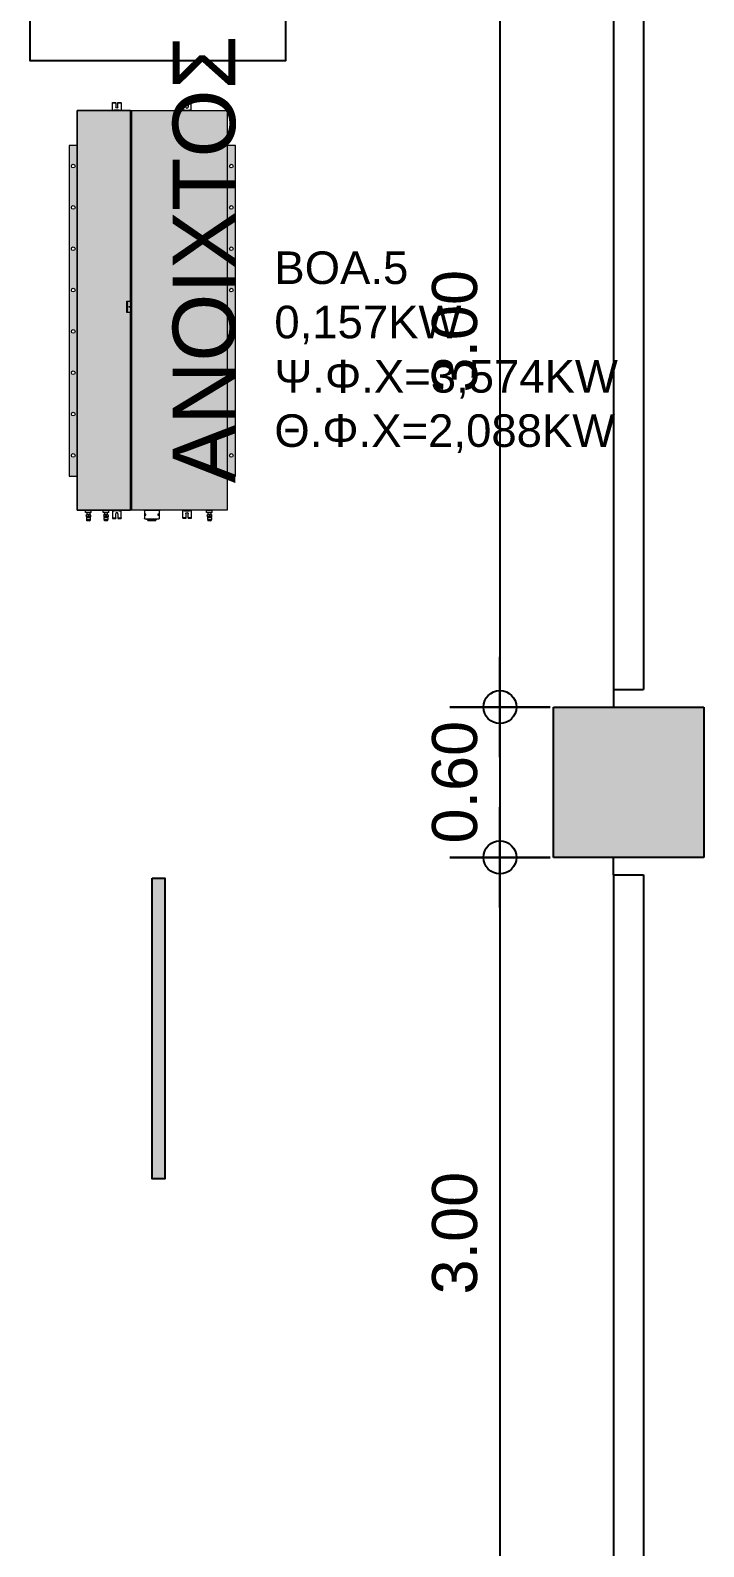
# Model space of a CAD drawing. Header units: metres. Extents: x -11 to 85, y -301 to 135.
# Drawn here: x 23.48 to 26.17, y -53.44 to -47.39 of the extents above; entities that cross this region are included whole.
import ezdxf

# ---------------------------------------------------------------- set-up
doc = ezdxf.new("R2010")
doc.units = ezdxf.units.M
doc.header["$LTSCALE"] = 0.036
doc.header["$PDMODE"] = 2
for name, color, linetype in [('arxitek borofos', 252, 'Continuous'), ('DIMBLK', 252, 'Continuous'), ('electext', 20, 'Continuous'), ('hatch color', 252, 'Continuous'), ('HLEK_FL001_SYMBOLS', 230, 'Continuous')]:
    doc.layers.add(name, color=color, linetype=linetype)
doc.layers.add('axel', color=170, linetype='Continuous', lineweight=0)
doc.styles.add('COMU-N', font='arial.ttf')
doc.styles.get("Standard").update_dxf_attribs({"font": 'arial.ttf'})
doc.dimstyles.new('CADWDOT', dxfattribs={"dimscale": 0.1, "dimtxt": 1.8, "dimasz": 0.08, "dimexe": 2, "dimexo": 0, "dimgap": 0.09, "dimtad": 0, "dimrnd": 0.001, "dimzin": 0, "dimdsep": 46, "dimtxsty": 'Standard', "dimblk1": 'ARTDIM', "dimblk2": 'ARTDIM', "dimsah": 1, "dimcen": 0.09, "dimdle": 0.05, "dimse1": 1, "dimse2": 1, "dimadec": 0, "dimazin": 0, "dimtfac": 1, "dimtmove": 0, "dimatfit": 3, "dimldrblk": 'ARTDIM', "dimfxl": 2, "dimtvp": 0.9999, "dimtolj": 1, "dimtzin": 0, "dimarcsym": 0})

# ---------------------------------------------------------------- blocks, each defined once
blk = doc.blocks.new('ARTDIM')
at = {"layer": 'DIMBLK'}
for p, q in [((0, -24.9975), (0, 24.9975)), ((-24.9975, 0), (24.9975, 0))]:
    blk.add_line(p, q, dxfattribs=at)
blk.add_circle((0, 0), 8.25, dxfattribs=at)
blk = doc.blocks.new('*D926')
at = {"layer": 'arxitek borofos', "color": 0, "lineweight": -2}
blk.add_line((25.3601, -47.101), (25.3601, -50.085), dxfattribs=at)
at = {"layer": 'Defpoints', "color": 0, "transparency": 16777216}
for p in [(25.5737, -47.093), (25.3601, -50.093), (25.5737, -50.093)]:
    blk.add_point(p, dxfattribs=at)
at = {"layer": 'arxitek borofos', "color": 0, "lineweight": -2, "xscale": 0.008, "yscale": 0.008, "zscale": 0.008}
for p, rotation in [((25.3601, -47.093), 90), ((25.3601, -50.093), 270)]:
    blk.add_blockref('ARTDIM', p, dxfattribs=dict(at, rotation=rotation))
at = {"layer": 'arxitek borofos', "color": 0, "insert": (25.1801, -48.593), "char_height": 0.18, "attachment_point": 5, "rotation": 90}
blk.add_mtext('\\A1;3.00', dxfattribs=at)
blk = doc.blocks.new('*D927')
at = {"layer": 'arxitek borofos', "color": 0, "lineweight": -2}
blk.add_line((25.3601, -50.101), (25.3601, -50.685), dxfattribs=at)
at = {"layer": 'Defpoints', "color": 0, "transparency": 16777216}
for p in [(25.5737, -50.093), (25.3601, -50.693), (25.5737, -50.693)]:
    blk.add_point(p, dxfattribs=at)
at = {"layer": 'arxitek borofos', "color": 0, "lineweight": -2, "xscale": 0.008, "yscale": 0.008, "zscale": 0.008}
for p, rotation in [((25.3601, -50.093), 90), ((25.3601, -50.693), 270)]:
    blk.add_blockref('ARTDIM', p, dxfattribs=dict(at, rotation=rotation))
at = {"layer": 'arxitek borofos', "color": 0, "insert": (25.1801, -50.393), "char_height": 0.18, "attachment_point": 5, "rotation": 90}
blk.add_mtext('\\A1;0.60', dxfattribs=at)
blk = doc.blocks.new('*D928')
at = {"layer": 'arxitek borofos', "color": 0, "lineweight": -2}
blk.add_line((25.3601, -50.701), (25.3601, -53.685), dxfattribs=at)
at = {"layer": 'Defpoints', "color": 0, "transparency": 16777216}
for p in [(25.5737, -50.693), (25.3601, -53.693), (25.5737, -53.693)]:
    blk.add_point(p, dxfattribs=at)
at = {"layer": 'arxitek borofos', "color": 0, "lineweight": -2, "xscale": 0.008, "yscale": 0.008, "zscale": 0.008}
for p, rotation in [((25.3601, -50.693), 90), ((25.3601, -53.693), 270)]:
    blk.add_blockref('ARTDIM', p, dxfattribs=dict(at, rotation=rotation))
at = {"layer": 'arxitek borofos', "color": 0, "insert": (25.1801, -52.193), "char_height": 0.18, "attachment_point": 5, "rotation": 90}
blk.add_mtext('\\A1;3.00', dxfattribs=at)
blk = doc.blocks.new('lampes fthorismou 120')
at = {"layer": 'hatch color'}
blk.add_hatch(color=181, dxfattribs=at).paths.add_polyline_path([(84.1811, -99.2639), (84.1811, -99.2139), (85.3811, -99.2139), (85.3811, -99.2639)])
at = {"layer": 'HLEK_FL001_SYMBOLS'}
blk.add_lwpolyline([(84.1811, -99.2639), (84.1811, -99.2139), (85.3811, -99.2139), (85.3811, -99.2639)], close=True, dxfattribs=at)
blk = doc.blocks.new('A$C5A126718')
at = {"layer": 'axel'}
for p, q in [((-0.0317, 0.0343), (-0.0317, 0.0321)), ((-0.0301, 0.0343), (-0.0317, 0.0343)), ((-0.0317, 0.0321), (-0.0317, 0.0236)), ((-0.0317, 0.0321), (-0.0301, 0.0321)), ((-0.0317, 0.0236), (-0.0301, 0.0236)), ((-0.0317, 0.0236), (-0.0317, 0.0214)), ((-0.0301, 0.0214), (-0.0317, 0.0214)), ((-0.0301, 0.0129), (-0.0317, 0.0129)), ((-0.0317, 0.0129), (-0.0317, 0.0107)), ((-0.0317, 0.0107), (-0.0301, 0.0107)), ((-0.0317, 0.0107), (-0.0317, 0.0021)), ((-0.0317, 0.0021), (-0.0301, 0.0021)), ((-0.0317, 0.0021), (-0.0317, 0)), ((-0.0301, 0), (-0.0317, 0)), ((-0.0012, 0.0343), (-0.0301, 0.0343)), ((-0.0301, 0.0343), (-0.0301, 0.0321)), ((-0.0301, 0.0321), (-0.0301, 0.0236)), ((-0.0301, 0.0236), (-0.0301, 0.0214)), ((-0.0301, 0.0214), (-0.0131, 0.0214)), ((-0.0301, 0.0129), (-0.0301, 0.0107)), ((-0.0131, 0.0129), (-0.0301, 0.0129)), ((-0.0301, 0.0107), (-0.0301, 0.0021)), ((-0.0301, 0.0021), (-0.0301, 0)), ((-0.0301, 0), (-0.0012, 0)), ((-0.0012, 0.0343), (0, 0.0343)), ((-0.0012, 0.0343), (-0.0012, 0.033)), ((-0.0012, 0.033), (-0.0012, 0.03)), ((-0.0012, 0.03), (-0.0012, 0.0271)), ((-0.0012, 0.0271), (0, 0.0271)), ((-0.0012, 0.027), (-0.0012, 0.0271)), ((-0.0012, 0.0073), (-0.0012, 0.027)), ((-0.0012, 0.0071), (-0.0012, 0.0073)), ((-0.0012, 0.0071), (0, 0.0071)), ((-0.0012, 0.0071), (-0.0012, 0.0043)), ((-0.0012, 0.0043), (-0.0012, 0.0013)), ((-0.0012, 0.0013), (-0.0012, 0)), ((-0.0012, 0), (0, 0)), ((0.0004, 0.0271), (0.0004, 0.0343)), ((0.0004, 0.0271), (0.0004, 0.0343)), ((0.0004, 0.0211), (0.0004, 0.0271)), ((0.0004, 0.0211), (0.0004, 0.0271)), ((0.0004, 0.0207), (0.0004, 0.0211)), ((0.0004, 0.0207), (0.0004, 0.0211)), ((0.0004, 0.0186), (0.0004, 0.0207)), ((0.0004, 0.0186), (0.0004, 0.0207)), ((0.0004, 0.0157), (0.0004, 0.0186)), ((0.0004, 0.0157), (0.0004, 0.0186)), ((0.0004, 0.0136), (0.0004, 0.0157)), ((0.0004, 0.0136), (0.0004, 0.0157)), ((0.0004, 0.0132), (0.0004, 0.0136)), ((0.0004, 0.0132), (0.0004, 0.0136)), ((0.0004, 0.0071), (0.0004, 0.0132)), ((0.0004, 0.0071), (0.0004, 0.0132)), ((0.0004, 0), (0.0004, 0.0071)), ((0.0004, 0), (0.0004, 0.0071))]:
    blk.add_line(p, q, dxfattribs=at)
blk.add_arc((-0.0131, 0.0171), 0.00429, 270, 90, dxfattribs=at)
blk = doc.blocks.new('A$C3A54651E')
at = {"layer": 'axel'}
for p, q in [((0.0091, 0.0228), (0, 0.0228)), ((0, 0.0228), (0, 0)), ((0.0091, 0), (0, 0)), ((0.0091, 0), (0.0091, 0.0228)), ((0.0091, 0.0171), (0.0162, 0.0171)), ((0.0091, 0.0057), (0.0162, 0.0057)), ((0.0162, 0.019), (0.0166, 0.0193)), ((0.0162, 0.0038), (0.0162, 0.019)), ((0.0162, 0.0038), (0.0166, 0.0035)), ((0.0166, 0.0035), (0.0166, 0.0193)), ((0.0166, 0.0193), (0.0184, 0.0193)), ((0.0166, 0.0035), (0.0184, 0.0035)), ((0.0184, 0.02), (0.0184, 0.0199)), ((0.0184, 0.02), (0.0184, 0.02)), ((0.0184, 0.0199), (0.0184, 0.0193)), ((0.0184, 0.0193), (0.0184, 0.0153)), ((0.0184, 0.0153), (0.0184, 0.0067)), ((0.0184, 0.0067), (0.0184, 0.0035)), ((0.0184, 0.0035), (0.0184, 0.0028)), ((0.0184, 0.0028), (0.0184, 0.0028)), ((0.0191, 0.0202), (0.0254, 0.0202)), ((0.0191, 0.0197), (0.0254, 0.0197)), ((0.0191, 0.0109), (0.0254, 0.0109)), ((0.0191, 0.0026), (0.0254, 0.0026)), ((0.0262, 0.0199), (0.0262, 0.02)), ((0.0262, 0.02), (0.0262, 0.02)), ((0.0262, 0.0182), (0.0262, 0.0199)), ((0.0262, 0.0153), (0.0262, 0.0182)), ((0.0262, 0.0182), (0.0284, 0.0182)), ((0.0262, 0.0067), (0.0262, 0.0153)), ((0.0262, 0.0046), (0.0262, 0.0067)), ((0.0262, 0.0028), (0.0262, 0.0046)), ((0.0262, 0.0046), (0.0284, 0.0046)), ((0.0262, 0.0028), (0.0262, 0.0028)), ((0.0284, 0.0193), (0.037, 0.0193)), ((0.0284, 0.0182), (0.0284, 0.0193)), ((0.0284, 0.0046), (0.0284, 0.0182)), ((0.0284, 0.0035), (0.0284, 0.0046)), ((0.0284, 0.0035), (0.037, 0.0035)), ((0.037, 0.0035), (0.037, 0.0193)), ((0.0373, 0.019), (0.037, 0.0193)), ((0.0373, 0.0037), (0.037, 0.0035)), ((0.0373, 0.0182), (0.0373, 0.019)), ((0.0373, 0.0046), (0.0373, 0.0182)), ((0.0373, 0.0182), (0.0403, 0.0182)), ((0.0373, 0.0037), (0.0373, 0.0046)), ((0.0373, 0.0046), (0.0403, 0.0046)), ((0.0403, 0.0046), (0.0403, 0.0182)), ((0.0423, 0.0162), (0.0403, 0.0182)), ((0.0423, 0.0066), (0.0403, 0.0046)), ((0.0423, 0.0066), (0.0423, 0.0162))]:
    blk.add_line(p, q, dxfattribs=at)
for points in [[(0.0191, 0.0202, 0.004311), (0.019, 0.0202, 0.005535), (0.0188, 0.0202, 0.007292), (0.0187, 0.0201, 0.009929), (0.0186, 0.0201), (0.0186, 0.0201, 0.019665), (0.0185, 0.02, 0.032685), (0.0184, 0.02, 0.060642), (0.0184, 0.02), (0.0184, 0.02)], [(0.0184, 0.0199, 0.159929), (0.0184, 0.0199, 0.090191), (0.0184, 0.0199, 0.0462), (0.0184, 0.0199, 0.02623), (0.0185, 0.0198), (0.0186, 0.0198, 0.013719), (0.0187, 0.0198, 0.009481), (0.0188, 0.0198, 0.006867), (0.0189, 0.0197, 0.005151), (0.0191, 0.0197)], [(0.0191, 0.0197, 0.015295), (0.0188, 0.0186, 0.017604), (0.0186, 0.0175), (0.0185, 0.0169, 0.02245), (0.0184, 0.0158), (0.0184, 0.0153)], [(0.0184, 0.0153, 0.023182), (0.0184, 0.0142, 0.022013), (0.0186, 0.0131), (0.0187, 0.0125, 0.017076), (0.0189, 0.0114), (0.0191, 0.0109)], [(0.0191, 0.0109, 0.016103), (0.0188, 0.0098, 0.018613), (0.0186, 0.0088), (0.0185, 0.0083, 0.023826), (0.0184, 0.0072), (0.0184, 0.0067)], [(0.0184, 0.0067, 0.024647), (0.0184, 0.0057, 0.023359), (0.0186, 0.0046), (0.0187, 0.0041, 0.018023), (0.0189, 0.0031), (0.0191, 0.0026)], [(0.0191, 0.0026, -0.004311), (0.019, 0.0026, -0.005535), (0.0188, 0.0026, -0.007292), (0.0187, 0.0027, -0.009929), (0.0186, 0.0027), (0.0186, 0.0027, -0.019665), (0.0185, 0.0027, -0.032685), (0.0184, 0.0028, -0.060642), (0.0184, 0.0028), (0.0184, 0.0028)], [(0.0262, 0.02, 0.102242), (0.0262, 0.02, 0.051435), (0.0261, 0.02, 0.028507), (0.0261, 0.0201, 0.01755), (0.026, 0.0201), (0.0259, 0.0201, 0.009159), (0.0258, 0.0201, 0.006785), (0.0257, 0.0202, 0.005184), (0.0255, 0.0202), (0.0254, 0.0202)], [(0.0254, 0.0197, 0.004812), (0.0256, 0.0197, 0.00636), (0.0258, 0.0198, 0.008685), (0.0259, 0.0198, 0.012384), (0.026, 0.0198), (0.0261, 0.0198, 0.023143), (0.0261, 0.0199, 0.039656), (0.0262, 0.0199, 0.07579), (0.0262, 0.0199, 0.144125), (0.0262, 0.0199)], [(0.0262, 0.0153, 0.023214), (0.0262, 0.0164, 0.02204), (0.026, 0.0175), (0.0259, 0.018, 0.017046), (0.0256, 0.0191), (0.0254, 0.0197)], [(0.0254, 0.0109, 0.01528), (0.0258, 0.012, 0.017585), (0.026, 0.013), (0.0261, 0.0136, 0.022468), (0.0262, 0.0147), (0.0262, 0.0153)], [(0.0262, 0.0067, 0.024685), (0.0262, 0.0078, 0.023392), (0.026, 0.0088), (0.0259, 0.0093, 0.017988), (0.0256, 0.0103), (0.0254, 0.0109)], [(0.0254, 0.0026, 0.016073), (0.0258, 0.0036, 0.018575), (0.026, 0.0046), (0.0261, 0.0052, 0.023861), (0.0262, 0.0062), (0.0262, 0.0067)], [(0.0262, 0.0028, -0.102242), (0.0262, 0.0028, -0.051435), (0.0261, 0.0028, -0.028507), (0.0261, 0.0027, -0.01755), (0.026, 0.0027), (0.0259, 0.0027, -0.009159), (0.0258, 0.0026, -0.006785), (0.0257, 0.0026, -0.005184), (0.0255, 0.0026), (0.0254, 0.0026)]]:
    blk.add_lwpolyline(points, format="xyb", dxfattribs=at)
blk = doc.blocks.new('A$C531E15D6')
at = {"layer": 'axel'}
for p, q in [((-0.0003, 0.0241), (-0.0003, -0.0359)), ((-0.0003, 0.0241), (0.0009, 0.0241)), ((-0.0003, 0.0134), (0, 0.0134)), ((-0.0003, 0.0113), (0, 0.0113)), ((-0.0003, 0.0066), (-0.0003, 0.0031)), ((-0.0003, 0.0066), (-0.0003, 0.0031)), ((0, 0.0059), (-0.0003, 0.0059)), ((-0.0003, 0.0031), (-0.0003, -0.0276)), ((0.0021, 0.0241), (0, 0.022)), ((0, 0.0059), (0, 0.022)), ((0, -0.0059), (0, 0.0059)), ((0, -0.0059), (0, 0.0059)), ((0.0012, 0.0241), (0.0009, 0.0241)), ((0.0012, 0.0241), (0.0009, 0.0241)), ((0.0012, 0.0241), (0.0021, 0.0241)), ((0.0021, 0.0241), (0.0321, 0.0241)), ((0.0021, 0.0241), (0.0321, 0.0241)), ((0.0321, 0.0241), (0.0343, 0.022)), ((0.0343, 0.022), (0.0343, 0.0134)), ((0.0343, 0.022), (0.0343, 0.0134)), ((0.0343, 0.0134), (0.0343, -0.0251)), ((0.0343, 0.0134), (0.0343, -0.0251)), ((0.038, 0.0127), (0.0343, 0.0128)), ((0.0347, 0.0056), (0.0343, 0.0056)), ((0.0347, 0.0056), (0.0347, -0.0059)), ((0.0357, 0.0099), (0.0357, 0.0045)), ((0.04, 0.0099), (0.0357, 0.0099)), ((0.0357, 0.0045), (0.0357, 0.0038)), ((0.0357, 0.0045), (0.0357, 0.0038)), ((0.0357, 0.0038), (0.0357, -0.0059)), ((0.0357, 0.0038), (0.0357, -0.0059)), ((0.038, 0.0127), (0.038, 0.0099)), ((0.04, 0.0099), (0.04, -0.0059)), ((0, -0.0176), (-0.0003, -0.0176)), ((-0.0003, -0.023), (0, -0.023)), ((-0.0003, -0.0251), (0, -0.0251)), ((-0.0003, -0.0276), (-0.0003, -0.0312)), ((-0.0003, -0.0276), (-0.0003, -0.0312)), ((-0.0003, -0.0359), (0.0021, -0.0359)), ((0, -0.0176), (0, -0.0059)), ((0, -0.0176), (0, -0.0059)), ((0, -0.0337), (0, -0.0176)), ((0.0021, -0.0359), (0, -0.0337)), ((0.0321, -0.0359), (0.0021, -0.0359)), ((0.0321, -0.0359), (0.0021, -0.0359)), ((0.0343, -0.0337), (0.0321, -0.0359)), ((0.0347, -0.0173), (0.0343, -0.0173)), ((0.038, -0.0244), (0.0343, -0.0245)), ((0.0343, -0.0251), (0.0343, -0.0337)), ((0.0343, -0.0251), (0.0343, -0.0337)), ((0.0347, -0.0059), (0.0347, -0.0173)), ((0.0357, -0.0059), (0.0357, -0.0155)), ((0.0357, -0.0059), (0.0357, -0.0155)), ((0.0357, -0.0155), (0.0357, -0.0162)), ((0.0357, -0.0155), (0.0357, -0.0162)), ((0.0357, -0.0162), (0.0357, -0.0216)), ((0.04, -0.0216), (0.0357, -0.0216)), ((0.038, -0.0244), (0.038, -0.0216)), ((0.04, -0.0059), (0.04, -0.0216))]:
    blk.add_line(p, q, dxfattribs=at)
for centre, radius in [((0.0171, 0.0199), 0.00214), ((0.0171, 0.0199), 0.00111), ((0.0171, -0.0316), 0.00214), ((0.0171, -0.0316), 0.00111)]:
    blk.add_circle(centre, radius, dxfattribs=at)
for centre, radius, start, end in [((0.0321, 0.022), 0.00214, 0, 90), ((0.0346, 0.0045), 0.00107, 0, 89.54164), ((0.0321, -0.0337), 0.00214, 270, 0), ((0.0346, -0.0162), 0.00107, 270.45836, 0)]:
    blk.add_arc(centre, radius, start, end, dxfattribs=at)
blk = doc.blocks.new('FCU 10 KANALATO')
at = {"layer": 'axel'}
h = blk.add_hatch(color=211, dxfattribs=at)
h.paths.add_polyline_path([(47988.1338, 13560.164), (47988.1338, 13560.197), (47986.8138, 13560.197), (47986.8138, 13560.164)])
h.paths.add_polyline_path([(47987.5563, 13560.1878, -1), (47987.5563, 13560.1731, -1)], flags=16)
h.paths.add_polyline_path([(47987.3913, 13560.1731, -1), (47987.3913, 13560.1878, -1)], flags=16)
h.paths.add_polyline_path([(47987.7213, 13560.1878, -1), (47987.7213, 13560.1731, -1)], flags=16)
h.paths.add_polyline_path([(47987.2263, 13560.1731, -1), (47987.2263, 13560.1878, -1)], flags=16)
h.paths.add_polyline_path([(47987.8863, 13560.1878, -1), (47987.8863, 13560.1731, -1)], flags=16)
h.paths.add_polyline_path([(47987.0613, 13560.1731, -1), (47987.0613, 13560.1878, -1)], flags=16)
h.paths.add_polyline_path([(47988.0513, 13560.1878, -1), (47988.0513, 13560.1731, -1)], flags=16)
h.paths.add_polyline_path([(47986.8963, 13560.1731, -1), (47986.8963, 13560.1878, -1)], flags=16)
for color, points in [(150, [(47986.6743, 13560.1633), (47986.6743, 13560.0206), (47986.6751, 13560.0206), (47986.6751, 13560.0135), (47986.6751, 13560.0074), (47986.6751, 13560.007), (47986.6751, 13560.002), (47986.6751, 13559.9935), (47986.6751, 13559.9863), (47986.6743, 13559.9863), (47986.6743, 13559.782), (47987.7792, 13559.782), (47988.2671, 13559.782), (47988.2671, 13559.782), (47988.2704, 13559.782), (47988.2704, 13560.1633)]), (151, [(47988.2705, 13559.5646), (47988.2705, 13559.5982), (47988.2705, 13559.5982), (47988.2705, 13559.621), (47988.2705, 13559.621), (47988.2705, 13559.6682), (47988.2705, 13559.6682), (47988.2705, 13559.691), (47988.2705, 13559.691), (47988.2705, 13559.7061), (47988.2705, 13559.7061), (47988.2705, 13559.7132), (47988.2705, 13559.7193), (47988.2705, 13559.7196), (47988.2705, 13559.7246), (47988.2705, 13559.7332), (47988.2705, 13559.7403), (47988.2705, 13559.7403), (47988.2705, 13559.7785), (47987.4805, 13559.7785), (47987.4805, 13559.7638), (47987.4362, 13559.7638), (47987.4362, 13559.7785), (47986.6743, 13559.7785), (47986.6743, 13559.7403), (47986.6751, 13559.7403), (47986.6751, 13559.7332), (47986.6751, 13559.7271), (47986.6751, 13559.7218), (47986.6751, 13559.7193), (47986.6751, 13559.7132), (47986.6751, 13559.7061), (47986.6743, 13559.7061), (47986.6743, 13559.5646)])]:
    blk.add_hatch(color=color, dxfattribs=at).paths.add_polyline_path(points)
h = blk.add_hatch(color=211, dxfattribs=at)
h.paths.add_polyline_path([(47988.1338, 13559.5327), (47988.1338, 13559.5657), (47986.8138, 13559.5657), (47986.8138, 13559.5327)])
h.paths.add_polyline_path([(47987.5563, 13559.5565, -1), (47987.5563, 13559.5418, -1)], flags=16)
h.paths.add_polyline_path([(47987.3913, 13559.5418, -1), (47987.3913, 13559.5565, -1)], flags=16)
h.paths.add_polyline_path([(47987.7213, 13559.5565, -1), (47987.7213, 13559.5418, -1)], flags=16)
h.paths.add_polyline_path([(47987.2263, 13559.5418, -1), (47987.2263, 13559.5565, -1)], flags=16)
h.paths.add_polyline_path([(47987.8863, 13559.5565, -1), (47987.8863, 13559.5418, -1)], flags=16)
h.paths.add_polyline_path([(47987.0613, 13559.5418, -1), (47987.0613, 13559.5565, -1)], flags=16)
h.paths.add_polyline_path([(47988.0513, 13559.5565, -1), (47988.0513, 13559.5418, -1)], flags=16)
h.paths.add_polyline_path([(47986.8963, 13559.5418, -1), (47986.8963, 13559.5565, -1)], flags=16)
for p, q in [((47986.6743, 13559.782), (47987.7792, 13559.782)), ((47986.6743, 13559.7804), (47987.7792, 13559.7804)), ((47986.6743, 13559.78), (47987.7816, 13559.78)), ((47987.7349, 13559.7785), (47986.6743, 13559.7785)), ((47987.4362, 13559.7785), (47987.4362, 13559.78)), ((47987.4362, 13559.7638), (47987.4362, 13559.7785)), ((47987.4805, 13559.7785), (47987.4805, 13559.78)), ((47987.4805, 13559.7785), (47987.4805, 13559.7638)), ((47988.2705, 13559.7785), (47987.7329, 13559.7785)), ((47987.7792, 13559.782), (47988.2671, 13559.782)), ((47987.7792, 13559.7804), (47988.2705, 13559.7804)), ((47987.7792, 13559.78), (47988.2705, 13559.78)), ((47987.4362, 13559.766), (47987.4805, 13559.766)), ((47987.4805, 13559.7638), (47987.4362, 13559.7638))]:
    blk.add_line(p, q, dxfattribs=at)
at = {"layer": 'axel', "linetype": 'Continuous'}
for points in [[(47986.8138, 13560.164), (47988.1338, 13560.164), (47988.1338, 13560.197), (47986.8138, 13560.197)], [(47986.8138, 13559.5327), (47988.1338, 13559.5327), (47988.1338, 13559.5657), (47986.8138, 13559.5657)]]:
    blk.add_lwpolyline(points, close=True, dxfattribs=at)
at = {"layer": 'axel'}
for points in [[(47986.6743, 13560.1633), (47988.2704, 13560.1633), (47988.2704, 13559.782), (47986.6743, 13559.782)], [(47986.6743, 13560.1633), (47988.2705, 13560.1633), (47988.2705, 13559.5646), (47986.6743, 13559.5646)], [(47986.6743, 13559.5646), (47988.2705, 13559.5646), (47988.2705, 13559.7785), (47986.6743, 13559.7785)]]:
    blk.add_lwpolyline(points, close=True, dxfattribs=at)
at = {"layer": 'axel', "linetype": 'Continuous'}
for centre in [(47986.8963, 13560.1805), (47987.0613, 13560.1805), (47987.2263, 13560.1805), (47987.3913, 13560.1805), (47987.5563, 13560.1805), (47987.7213, 13560.1805), (47987.8863, 13560.1805), (47988.0513, 13560.1805), (47986.8963, 13559.5492), (47987.0613, 13559.5492), (47987.2263, 13559.5492), (47987.3913, 13559.5492), (47987.5563, 13559.5492), (47987.7213, 13559.5492), (47987.8863, 13559.5492), (47988.0513, 13559.5492)]:
    blk.add_circle(centre, 0.00739, dxfattribs=at)
at = {"layer": 'axel'}
blk.add_circle((47987.4583, 13559.7731), 0.00111, dxfattribs=at)
at = {"xscale": -1, "rotation": 180}
for name, p in [('A$C3A54651E', (47988.2705, 13560.1043)), ('A$C531E15D6', (47988.2708, 13559.8575)), ('A$C5A126718', (47986.6746, 13559.7403)), ('A$C3A54651E', (47988.2705, 13559.691)), ('A$C3A54651E', (47988.2705, 13559.621))]:
    blk.add_blockref(name, p, dxfattribs=at)
blk.add_blockref('A$C5A126718', (47986.6746, 13559.9863))
at = {"xscale": -1}
blk.add_blockref('A$C5A126718', (47988.271, 13559.9863), dxfattribs=at)
at = {"rotation": 180}
blk.add_blockref('A$C5A126718', (47988.271, 13559.7403), dxfattribs=at)

msp = doc.modelspace()

# ---------------------------------------------------------------- hatches: boundary and pattern name
at = {"layer": 'arxitek borofos'}
msp.add_hatch(color=256, dxfattribs=at).paths.add_polyline_path([(25.5737, -50.693), (26.1737, -50.693), (26.1737, -50.093), (25.5737, -50.093)])

# ---------------------------------------------------------------- linework, layer by layer
for p, q in [((25.8137, -47.163), (25.8137, -50.023)), ((25.9337, -47.163), (25.9337, -50.023)), ((25.8137, -50.023), (25.9337, -50.023)), ((25.8137, -50.023), (25.8137, -50.093)), ((25.5737, -50.093), (26.1737, -50.093)), ((25.5737, -50.693), (25.5737, -50.093)), ((26.1737, -50.093), (26.1737, -50.693)), ((26.1737, -50.693), (25.5737, -50.693)), ((25.8137, -50.763), (25.8137, -50.693)), ((25.8137, -50.763), (25.8137, -53.623)), ((25.8137, -50.763), (25.9337, -50.763)), ((25.9337, -50.763), (25.9337, -53.623))]:
    msp.add_line(p, q, dxfattribs=at)
at = {"layer": 'electext'}
msp.add_lwpolyline([(23.4849, -46.9963), (24.5035, -46.9963), (24.5035, -47.514), (23.4849, -47.514)], close=True, dxfattribs=at)

# ---------------------------------------------------------------- block references
at = {"layer": 'axel', "rotation": 270}
msp.add_blockref('FCU 10 KANALATO', (-13535.893, 47938.9628), dxfattribs=at)
at = {"layer": 'HLEK_FL001_SYMBOLS', "rotation": 270}
msp.add_blockref('lampes fthorismou 120', (123.2353, 33.4055), dxfattribs=at)

# ---------------------------------------------------------------- texts
at = {"layer": 'arxitek borofos', "style": 'COMU-N'}
msp.add_text('ΑΝΟΙΧΤΟΣ ΔΙΑΔΡΟΜΟΣ', height=0.25, rotation=90, dxfattribs=at).set_placement((24.3033, -49.1994))
at = {"layer": 'HLEK_FL001_SYMBOLS', "insert": (24.4593, -48.2744), "char_height": 0.13, "attachment_point": 1, "style": 'COMU-N'}
msp.add_mtext_dynamic_manual_height_columns('BOA.5\\P0,157KW\\PΨ.Φ.Χ=3,574KW\\PΘ.Φ.Χ=2,088ΚW', width=1.75, gutter_width=0.65, heights=[0], dxfattribs=at)

# ---------------------------------------------------------------- dimensions: what is measured, and where the dimension line sits
at = {"layer": 'arxitek borofos'}
for base, p1, p2, picture, middle in [((25.3601, -50.093), (25.5737, -47.093), (25.5737, -50.093), '*D926', (25.1801, -48.593)), ((25.3601, -53.693), (25.5737, -50.693), (25.5737, -53.693), '*D928', (25.1801, -52.193))]:
    dim = msp.add_linear_dim(base=base, p1=p1, p2=p2, angle=90, dimstyle='CADWDOT', dxfattribs=at)
    dim.commit()
    dim.dimension.update_dxf_attribs({"geometry": picture, "text_midpoint": middle})
dim = msp.add_linear_dim(base=(25.3601, -50.693), p1=(25.5737, -50.093), p2=(25.5737, -50.693), angle=90, dimstyle='CADWDOT', dxfattribs=at)
dim.commit()
dim.dimension.update_dxf_attribs({"geometry": '*D927', "text_midpoint": (25.3601, -50.393), "dimtype": 160})

doc.saveas('drawing.dxf')
